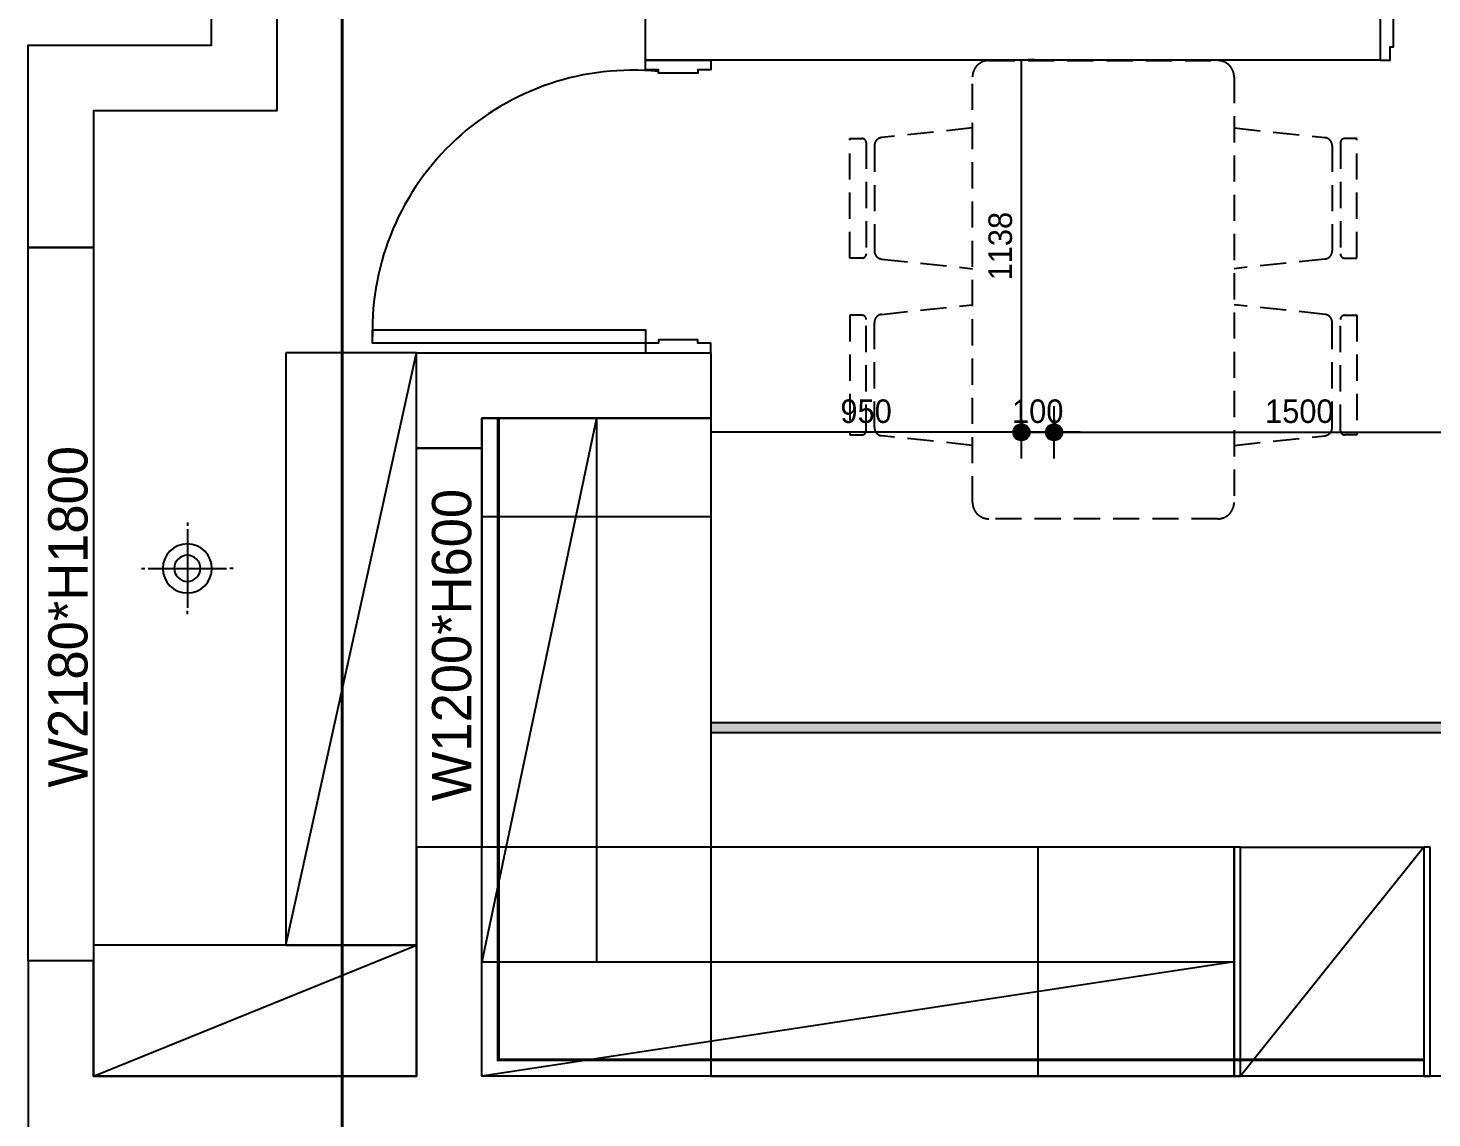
# Model space of a CAD drawing. Header units: millimetres. Extents: x -7413 to 64677, y 6112 to 38711.
# Drawn here: x 43837 to 48130, y 14068 to 17399 of the extents above; entities that cross this region are included whole.
import ezdxf
from ezdxf.enums import TextEntityAlignment as Align

# ---------------------------------------------------------------- set-up
doc = ezdxf.new("R2010")
doc.units = ezdxf.units.MM
doc.header["$LTSCALE"] = 100
doc.linetypes.add('DH-HID2', pattern=[1.2, 0.8, -0.4])
doc.linetypes.add('HID', pattern=[2.3, 1.5, -0.8])
doc.layers.get('Defpoints').update_dxf_attribs({"color": 139})
for name, color, linetype in [('0-ELC TEXT', 7, 'Continuous'), ('06-LIGHT', 4, 'Continuous'), ('CEIL-DOOR', 6, 'Continuous'), ('CEIL-LIGHT', 7, 'Continuous'), ('CO-DO-FR', 7, 'Continuous'), ('CO-DOOR', 8, 'Continuous'), ('FU-FURM', 251, 'DH-HID2'), ('HAT', 5, 'Continuous'), ('RC-LIGHT', 7, 'Continuous'), ('U-LANP', 6, 'Continuous'), ('가구', 6, 'Continuous'), ('내부벽체선', 3, 'Continuous'), ('외곽선', 2, 'Continuous'), ('외부벽체선', 2, 'Continuous'), ('창호', 4, 'Continuous'), ('치수선', 1, 'Continuous'), ('해치', 8, 'Continuous')]:
    doc.layers.add(name, color=color, linetype=linetype)
doc.styles.add('YOURNAME', font='Dotum.ttf')
doc.styles.add('차영규', font='')
doc.styles.get('차영규').set_extended_font_data('ChosunilboNM')
doc.dimstyles.new('40', dxfattribs={"dimscale": 40, "dimtxt": 1.8, "dimasz": 0.9, "dimexe": 0.5, "dimexo": 1, "dimgap": 0.7, "dimtad": 1, "dimdec": 0, "dimzin": 0, "dimdsep": 46, "dimtxsty": 'YOURNAME', "dimblk": 'NONE', "dimcen": 0, "dimclrd": 1, "dimclre": 1, "dimclrt": 7, "dimadec": 0, "dimazin": 0, "dimtfac": 1, "dimtdec": 0, "dimtix": 1, "dimtmove": 2, "dimatfit": 3, "dimldrblk": 'NONE', "dimfxl": 1, "dimtolj": 1, "dimtzin": 0, "dimarcsym": 0})

# ---------------------------------------------------------------- blocks, each defined once
blk = doc.blocks.new('평면도')
at = {"layer": 'CO-DO-FR'}
for points in [[(18250.1, 20377.9), (18250.1, 20177.9), (18280.1, 20177.9), (18280.1, 20217.9), (18290.1, 20217.9), (18290.1, 20337.9), (18280.1, 20337.9), (18280.1, 20377.9), (18250.1, 20377.9)], [(19145.1, 20377.9), (19145.1, 20177.9), (19115.1, 20177.9), (19115.1, 20217.9), (19105.1, 20217.9), (19105.1, 20337.9), (19115.1, 20337.9), (19115.1, 20377.9), (19145.1, 20377.9)], [(19345.1, 18130.9), (19145.1, 18130.9), (19145.1, 18100.9), (19185.1, 18100.9), (19185.1, 18090.9), (19305.1, 18090.9), (19305.1, 18100.9), (19345.1, 18100.9), (19345.1, 18130.9)]]:
    blk.add_lwpolyline(points, close=True, dxfattribs=at)
at = {"layer": 'CO-DOOR'}
blk.add_lwpolyline([(18320.1, 21212.9), (18320.1, 20377.9), (18280.1, 20377.9), (18280.1, 21212.9)], close=True, dxfattribs=at)
blk.add_arc((18317.8, 20416.9), 796.2, 354.3068, 91.2749, dxfattribs=at)
at = {"layer": '외곽선'}
for points in [[(16392.1, 22265.9), (15839.1, 22265.9), (15839.1, 17423.9), (15763.1, 17423.9), (15763.1, 17223.9), (16039.1, 17223.9), (16039.1, 20877.9), (16739.1, 20877.9), (16739.1, 21077.9), (16039.1, 21077.9), (16039.1, 22065.9), (16392.1, 22065.9), (16392.1, 22265.9)], [(18572.1, 22265.9), (19190.1, 22265.9), (19190.1, 21704.9), (19471.1, 21704.9), (19471.1, 21504.9), (18990.1, 21504.9), (18990.1, 22065.9), (18572.1, 22065.9), (18572.1, 22265.9)], [(17959.1, 21077.9), (18250.1, 21077.9), (18250.1, 20177.9), (18050.1, 20177.9), (18050.1, 20877.9), (17959.1, 20877.9), (17959.1, 21077.9)], [(20068.1, 20289.9), (20068.1, 20089.9), (19345.1, 20089.9), (19345.1, 18130.9), (19145.1, 18130.9), (19145.1, 20377.9), (19345.1, 20377.9), (19345.1, 20289.9), (20068.1, 20289.9)]]:
    blk.add_lwpolyline(points, dxfattribs=at)
at = {"layer": '외부벽체선'}
blk.add_line((19345.1, 18130.9), (19145.1, 18130.9), dxfattribs=at)
at = {"layer": '창호'}
for points in [[(16392.1, 22265.9), (18572.1, 22265.9), (18572.1, 22065.9), (16392.1, 22065.9)], [(16739.1, 21077.9), (17959.1, 21077.9), (17959.1, 20877.9), (16739.1, 20877.9)]]:
    blk.add_lwpolyline(points, close=True, dxfattribs=at)
at = {"layer": '0-ELC TEXT', "style": '차영규'}
for s, p in [('W2180*H1800', (17443.3, 22084.1)), ('W1200*H600', (17357, 20910.7))]:
    blk.add_text(s, height=120, dxfattribs=at).set_placement(p, align=Align.CENTER)
blk = doc.blocks.new('천정도')
at = {"layer": 'FU-FURM', "color": 251}
for p, q in [((74118.6, 17176.2), (74818.6, 17176.2)), ((74068.6, 15825.5), (74068.6, 17126.2)), ((74868.6, 17126.2), (74868.6, 15825.5)), ((74068.6, 16970.1), (73790.3, 16940.5)), ((74868.6, 16970.1), (75146.9, 16940.5)), ((73693.6, 16572.5), (73693.6, 16937.6)), ((73693.6, 16937.6), (73731.1, 16937.6)), ((73743.6, 16925.1), (73743.6, 16585)), ((73768.6, 16915.7), (73768.6, 16585)), ((75168.6, 16915.7), (75168.6, 16585)), ((75193.6, 16925.1), (75193.6, 16585)), ((75243.6, 16937.6), (75206.1, 16937.6)), ((75243.6, 16572.5), (75243.6, 16937.6)), ((73731.1, 16572.5), (73693.6, 16572.5)), ((75206.1, 16572.5), (75243.6, 16572.5)), ((73790.3, 16569.6), (74068.6, 16540)), ((75146.9, 16569.6), (74868.6, 16540)), ((73790.3, 16400.4), (74068.6, 16430)), ((75146.9, 16400.4), (74868.6, 16430)), ((73693.6, 16397.5), (73693.6, 16032.4)), ((73731.1, 16397.5), (73693.6, 16397.5)), ((73743.6, 16044.9), (73743.6, 16385)), ((73768.6, 16054.3), (73768.6, 16385)), ((75168.6, 16054.3), (75168.6, 16385)), ((75193.6, 16044.9), (75193.6, 16385)), ((75206.1, 16397.5), (75243.6, 16397.5)), ((75243.6, 16397.5), (75243.6, 16032.4)), ((73693.6, 16032.4), (73731.1, 16032.4)), ((74068.6, 15999.9), (73790.3, 16029.5)), ((74868.6, 15999.9), (75146.9, 16029.5)), ((75243.6, 16032.4), (75206.1, 16032.4)), ((74818.6, 15775.5), (74118.6, 15775.5))]:
    blk.add_line(p, q, dxfattribs=at)
for centre, radius, start, end in [((74118.6, 17126.2), 50, 90, 180), ((74818.6, 17126.2), 50, 0, 90), ((73731.1, 16925.1), 12.5, 0, 90), ((73793.6, 16915.7), 25, 97.5946, 180), ((75143.6, 16915.7), 25, 0, 82.4054), ((75206.1, 16925.1), 12.5, 90, 180), ((73731.1, 16585), 12.5, 270, 0), ((73793.6, 16594.4), 25, 180, 262.4054), ((75143.6, 16594.4), 25, 277.5946, 0), ((75206.1, 16585), 12.5, 180, 270), ((73793.6, 16375.6), 25, 97.5946, 180), ((75143.6, 16375.6), 25, 0, 82.4054), ((73731.1, 16385), 12.5, 0, 90), ((75206.1, 16385), 12.5, 90, 180), ((73731.1, 16044.9), 12.5, 270, 0), ((73793.6, 16054.3), 25, 180, 262.4054), ((75143.6, 16054.3), 25, 277.5946, 0), ((75206.1, 16044.9), 12.5, 180, 270), ((74118.6, 15825.5), 50, 180, 270), ((74818.6, 15825.5), 50, 270, 0)]:
    blk.add_arc(centre, radius, start, end, dxfattribs=at)
at = {"layer": '가구', "color": 251}
for p, q in [((71968.6, 16282.9), (71968.6, 14471.9)), ((72368.6, 16282.9), (71968.6, 16282.9)), ((71968.6, 14471.9), (72368.6, 16282.9)), ((72368.6, 14471.9), (72368.6, 16282.9)), ((72568.6, 14071.9), (72568.6, 16082.9)), ((72568.6, 16082.9), (73268.6, 16082.9)), ((72918.6, 16082.9), (72568.6, 14421.9)), ((72918.6, 16082.9), (72918.6, 14421.9)), ((73268.6, 16082.9), (73268.6, 14771.9)), ((72568.6, 15782.9), (73268.6, 15782.9)), ((73268.6, 14771.9), (72568.6, 14771.9)), ((74868.6, 14771.9), (73268.6, 14771.9)), ((73268.6, 14771.9), (73268.6, 14071.9)), ((74268.6, 14771.9), (74268.6, 14071.9)), ((74868.6, 14071.9), (74868.6, 14771.9)), ((74888.6, 14771.9), (74868.6, 14771.9)), ((74868.6, 14771.9), (74868.6, 14071.9)), ((74888.6, 14071.9), (74888.6, 14771.9)), ((74888.6, 14771.9), (75448.6, 14771.9)), ((75448.6, 14771.9), (74888.6, 14071.9)), ((75468.6, 14771.9), (75448.6, 14771.9)), ((75448.6, 14771.9), (75448.6, 14071.9)), ((75468.6, 14071.9), (75468.6, 14771.9)), ((72368.6, 14471.9), (71380.6, 14471.9)), ((71380.6, 14471.9), (71380.6, 14071.9)), ((71380.6, 14071.9), (72368.6, 14471.9)), ((71968.6, 14471.9), (72368.6, 14471.9)), ((72368.6, 14071.9), (72368.6, 14471.9)), ((72568.6, 14421.9), (72918.6, 14421.9)), ((74868.6, 14421.9), (72568.6, 14071.9)), ((72918.6, 14421.9), (74868.6, 14421.9)), ((71380.6, 14071.9), (72368.6, 14071.9)), ((73268.6, 14071.9), (72568.6, 14071.9)), ((73268.6, 14071.9), (74868.6, 14071.9)), ((74868.6, 14071.9), (74888.6, 14071.9)), ((75448.6, 14071.9), (75468.6, 14071.9))]:
    blk.add_line(p, q, dxfattribs=at)
at = {"layer": '치수선', "rotation": 90}
blk.add_blockref('평면도', (93446.5, -1967.3), dxfattribs=at)
blk = doc.blocks.new('1')
at = {"linetype": 'Continuous'}
h = blk.add_hatch(color=4, dxfattribs=at)
h.dxf.hatch_style = 1
edge = h.paths.add_edge_path()
edge.add_arc((11539653.5, -14273503.8), 37.5, 0, 360)
at = {"color": 1, "linetype": 'Continuous'}
for p, q in [((11539653.5, -14273637.1), (11539653.5, -14273370.5)), ((11539520.2, -14273503.8), (11539786.8, -14273503.8))]:
    blk.add_line(p, q, dxfattribs=at)
at = {"color": 4, "linetype": 'Continuous'}
for radius in [41.5, 37.5]:
    blk.add_circle((11539653.5, -14273503.8), radius, dxfattribs=at)
blk = doc.blocks.new('매입등')
at = {"layer": 'HAT', "color": 1}
for p, q in [((0, 140), (0, 130)), ((0, 120), (0, -120)), ((-140, 0), (-130, 0)), ((120, 0), (-120, 0)), ((140, 0), (130, 0)), ((-140, 0), (-130, 0)), ((0, -140), (0, -130))]:
    blk.add_line(p, q, dxfattribs=at)
blk.add_circle((0, 0), 40, dxfattribs=at)
at = {"layer": 'U-LANP'}
blk.add_circle((0, 0), 75, dxfattribs=at)
blk = doc.blocks.new('A$C59950440')
at = {"layer": 'CEIL-DOOR'}
blk.add_blockref('매입등', (140, 140), dxfattribs=at)
blk = doc.blocks.new('*D210')
at = {"layer": 'Defpoints', "color": 0, "transparency": 16777216}
for p in [(45925.5, 16163.1), (45925.5, 16163.1), (46875, 16163.1)]:
    blk.add_point(p, dxfattribs=at)
at = {"layer": '치수선', "color": 1, "lineweight": -2, "transparency": 16777216}
for p, q in [((45925.5, 16203.1), (45925.5, 16183.1)), ((46875, 16203.1), (46875, 16183.1)), ((46875, 16163.1), (45925.5, 16163.1))]:
    blk.add_line(p, q, dxfattribs=at)
at = {"layer": '치수선', "color": 7, "transparency": 16777216, "insert": (46400.2, 16227.1), "char_height": 72, "attachment_point": 5, "style": 'YOURNAME'}
blk.add_mtext('\\A1;950', dxfattribs=at)
blk = doc.blocks.new('_None')
blk = doc.blocks.new('*D211')
at = {"layer": 'Defpoints', "color": 0, "transparency": 16777216}
for p in [(46875, 16163.1), (46975, 16163.1), (46975, 16163.1)]:
    blk.add_point(p, dxfattribs=at)
at = {"layer": '치수선', "color": 1, "lineweight": -2, "transparency": 16777216}
for p, q in [((46875, 16203.1), (46875, 16183.1)), ((46875, 16163.1), (46839, 16163.1)), ((46875, 16163.1), (46975, 16163.1)), ((46975, 16163.1), (47011, 16163.1)), ((46975, 16123.1), (46975, 16143.1))]:
    blk.add_line(p, q, dxfattribs=at)
at = {"layer": '치수선', "color": 7, "transparency": 16777216, "insert": (46925, 16227.1), "char_height": 72, "attachment_point": 5, "style": 'YOURNAME'}
blk.add_mtext('\\A1;100', dxfattribs=at)
blk = doc.blocks.new('*D212')
at = {"layer": 'Defpoints', "color": 0, "transparency": 16777216}
for p in [(46975, 16163.1), (48475, 16163.1), (48475, 16163.1)]:
    blk.add_point(p, dxfattribs=at)
at = {"layer": '치수선', "color": 1, "lineweight": -2, "transparency": 16777216}
for p, q in [((46975, 16203.1), (46975, 16183.1)), ((48475, 16203.1), (48475, 16183.1)), ((46975, 16163.1), (48475, 16163.1))]:
    blk.add_line(p, q, dxfattribs=at)
at = {"layer": '치수선', "color": 7, "transparency": 16777216, "insert": (47725, 16227.1), "char_height": 72, "attachment_point": 5, "style": 'YOURNAME'}
blk.add_mtext('\\A1;1500', dxfattribs=at)
blk = doc.blocks.new('*D216')
at = {"layer": 'Defpoints', "color": 0, "transparency": 16777216}
for p in [(46875, 17301.1), (46875, 17301.1), (46875, 16163.1)]:
    blk.add_point(p, dxfattribs=at)
at = {"layer": '치수선', "color": 1, "lineweight": -2, "transparency": 16777216}
for p, q in [((46875, 16163.1), (46875, 17301.1)), ((46915, 17301.1), (46895, 17301.1)), ((46915, 16163.1), (46895, 16163.1))]:
    blk.add_line(p, q, dxfattribs=at)
at = {"layer": '치수선', "color": 7, "transparency": 16777216, "insert": (46810.9, 16732.1), "char_height": 72, "attachment_point": 5, "rotation": 90, "style": 'YOURNAME'}
blk.add_mtext('\\A1;1138', dxfattribs=at)

msp = doc.modelspace()

# ---------------------------------------------------------------- hatches: boundary and pattern name
at = {"layer": '해치'}
h = msp.add_hatch(color=140, dxfattribs=at)
h.dxf.hatch_style = 1
h.paths.add_polyline_path([(45925.5, 15275.1), (45925.5, 15245.1), (50280.5, 15245.1), (50280.5, 13212.1), (50310.5, 13212.1), (50310.5, 15275.1)])

# ---------------------------------------------------------------- linework, layer by layer
at = {"layer": '06-LIGHT', "color": 10, "linetype": 'HID', "const_width": 10}
for points in [[(55416, 13533.1), (55416, 16144.3), (54150.5, 16144.3), (54150.5, 18450.8), (49325.8, 18450.8), (49325.8, 17862.6), (44798, 17862.6), (44798, 13707.9), (45137.6, 13707.9), (45137.6, 12926)], [(45275.5, 16206.1), (45275.5, 14245.1), (48105.5, 14245.1)]]:
    msp.add_lwpolyline(points, dxfattribs=at)
at = {"layer": 'CEIL-LIGHT'}
msp.add_lwpolyline([(45925.5, 15275.1), (45925.5, 15245.1), (50280.5, 15245.1), (50280.5, 13212.1), (50310.5, 13212.1), (50310.5, 15275.1), (45925.5, 15275.1)], dxfattribs=at)

# ---------------------------------------------------------------- block references
at = {"layer": 'RC-LIGHT', "xscale": 0.6024096385271789, "yscale": 0.6024096385271789, "zscale": 0.6024096385271789, "rotation": 89.99999999999999}
for p in [(-8551621.3, -6935435.4), (-8551521.3, -6935435.4)]:
    msp.add_blockref('1', p, dxfattribs=at)
at = {"layer": 'RC-LIGHT', "xscale": -1}
msp.add_blockref('A$C59950440', (44464.5, 15607.1), dxfattribs=at)
at = {"layer": '내부벽체선'}
msp.add_blockref('천정도', (-27343.1, 123.2), dxfattribs=at)

# ---------------------------------------------------------------- dimensions: what is measured, and where the dimension line sits
at = {"layer": '치수선'}
dim = msp.add_linear_dim(base=(46875, 17301.1), p1=(46875, 16163.1), p2=(46875, 17301.1), angle=90, dimstyle='40', dxfattribs=at)
dim.commit()
dim.dimension.update_dxf_attribs({"geometry": '*D216', "text_midpoint": (46810.9, 16732.1)})
for base, p1, p2, picture, middle in [((45925.4821868, 16163.0868328), (46874.9821868, 16163.0868328), (45925.4821868, 16163.0868328), '*D210', (46400.2321868, 16227.1356795)), ((46975, 16163.1), (46875, 16163.1), (46975, 16163.1), '*D211', (46925, 16227.1)), ((48475, 16163.1), (46975, 16163.1), (48475, 16163.1), '*D212', (47725, 16227.1))]:
    dim = msp.add_linear_dim(base=base, p1=p1, p2=p2, dimstyle='40', dxfattribs=at)
    dim.commit()
    dim.dimension.update_dxf_attribs({"geometry": picture, "text_midpoint": middle})

doc.saveas('drawing.dxf')
